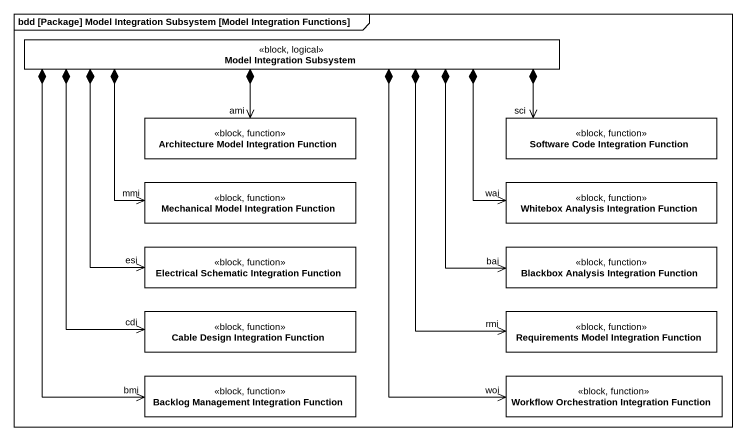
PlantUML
@startuml
mainframe bdd [Package] Model Integration Subsystem [Model Integration Functions]
hide circle
hide empty members
class "Model Integration Subsystem" as Model_Integration_Subsystem <<block, logical>>
class "Architecture Model Integration Function" as Architecture_Model <<block, function>>
class "Software Code Integration Function" as Software_Code_Integration <<block, function>>
class "Mechanical Model Integration Function" as Mechanical_Model <<block, function>>
class "Whitebox Analysis Integration Function" as Whitebox_Analysis <<block, function>>
class "Electrical Schematic Integration Function" as Electrical_Schematic <<block, function>>
class "Blackbox Analysis Integration Function" as Blackbox_Analysis <<block, function>>
class "Cable Design Integration Function" as Cable_Design_Integration <<block, function>>
class "Requirements Model Integration Function" as Requirements_Model <<block, function>>
class "Backlog Management Integration Function" as Backlog_Management <<block, function>>
class "Workflow Orchestration Integration Function" as Workflow_Orchestration <<block, function>>
Model_Integration_Subsystem *--> "ami" Architecture_Model
Model_Integration_Subsystem *-right-> "sci" Software_Code_Integration
Model_Integration_Subsystem *--> "mmi" Mechanical_Model
Model_Integration_Subsystem *-right-> "wai" Whitebox_Analysis
Model_Integration_Subsystem *--> "esi" Electrical_Schematic
Model_Integration_Subsystem *--> "bai" Blackbox_Analysis
Model_Integration_Subsystem *--> "cdi" Cable_Design_Integration
Model_Integration_Subsystem *--> "rmi" Requirements_Model
Model_Integration_Subsystem *--> "bmi" Backlog_Management
Model_Integration_Subsystem *--> "woi" Workflow_Orchestration
@enduml
